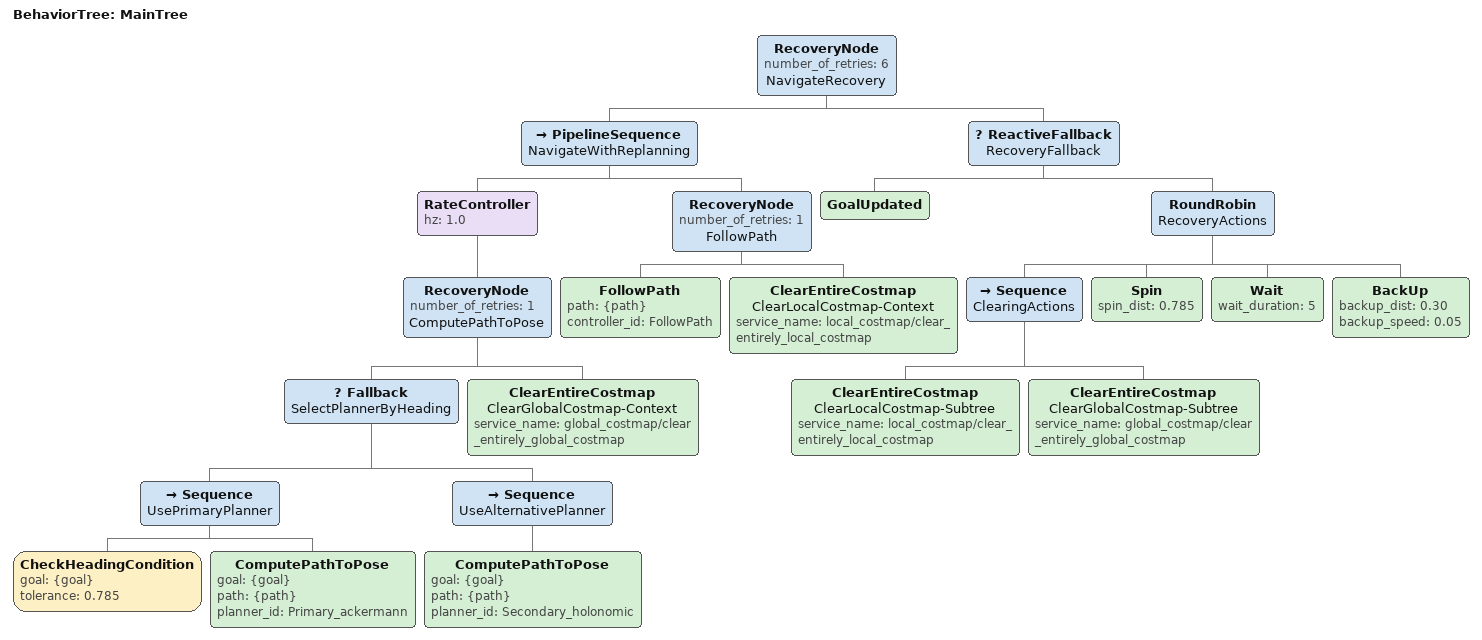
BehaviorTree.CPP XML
<root main_tree_to_execute="MainTree">
  <BehaviorTree ID="MainTree">
    <RecoveryNode number_of_retries="6" name="NavigateRecovery">
      <PipelineSequence name="NavigateWithReplanning">
        <RateController hz="1.0">
          <RecoveryNode number_of_retries="1" name="ComputePathToPose">

            <!-- START: planner-selection subtree (replaces single ComputePathToPose) -->
            <Fallback name="SelectPlannerByHeading">
              <!-- Branch 1: heading within threshold → use primary planner -->
              <Sequence name="UsePrimaryPlanner">
                <CheckHeadingCondition
                  goal="{goal}"
                  tolerance="0.785"/>
                <ComputePathToPose
                  goal="{goal}"
                  path="{path}"
                  planner_id="Primary_ackermann"/>
              </Sequence>

              <!-- Branch 2: heading difference too large → use alternative planner -->
              <Sequence name="UseAlternativePlanner">
                <ComputePathToPose
                  goal="{goal}"
                  path="{path}"
                  planner_id="Secondary_holonomic"/>
              </Sequence>
            </Fallback>

            <ClearEntireCostmap name="ClearGlobalCostmap-Context" service_name="global_costmap/clear_entirely_global_costmap"/>
          </RecoveryNode>
        </RateController>
        <RecoveryNode number_of_retries="1" name="FollowPath">
          <FollowPath path="{path}" controller_id="FollowPath"/>
          <ClearEntireCostmap name="ClearLocalCostmap-Context" service_name="local_costmap/clear_entirely_local_costmap"/>
        </RecoveryNode>
      </PipelineSequence>

      <ReactiveFallback name="RecoveryFallback">
        <GoalUpdated/>
        <RoundRobin name="RecoveryActions">
          <Sequence name="ClearingActions">
            <ClearEntireCostmap name="ClearLocalCostmap-Subtree" service_name="local_costmap/clear_entirely_local_costmap"/>
            <ClearEntireCostmap name="ClearGlobalCostmap-Subtree" service_name="global_costmap/clear_entirely_global_costmap"/>
          </Sequence>
          <Spin spin_dist="0.785"/>
          <Wait wait_duration="5"/>
          <BackUp backup_dist="0.30" backup_speed="0.05"/>
        </RoundRobin>
      </ReactiveFallback>
    </RecoveryNode>
  </BehaviorTree>
</root>
